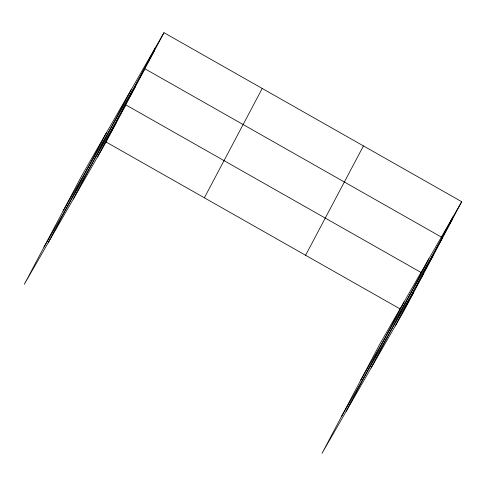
<?xml version="1.0" encoding="UTF-8"?>
<svg xmlns="http://www.w3.org/2000/svg" width="486" height="486" viewBox="0 0 486 486"><rect width="100%" height="100%" fill="white"/><g stroke="black" fill="none" stroke-linecap="round" stroke-linejoin="round"><path stroke-width="0.73" d="M48.466 242.277L106.331 132.933M73.368 198.974L131.232 89.631M97.534 156.948L155.399 47.604M163.976 32.684L82.164 174.96L24.3 284.304L106.112 142.027L163.976 32.684L461.7 201.696L403.836 311.04L322.024 453.317L379.888 343.973L461.7 201.696M204.363 197.802L262.221 88.458M305.591 255.265L363.449 145.922M346.19 411.29L404.054 301.94M371.091 367.987L428.956 258.637M395.258 325.954L453.122 216.61M145.849 65.646L154.427 50.726M63.065 211.046L144.883 68.769L442.606 237.775L360.794 380.052M126.755 101.726L135.333 86.812M43.971 247.131L125.789 104.855L420.888 272.373M107.37 138.358L115.947 123.438M443.572 234.653L452.15 219.733M424.478 270.738L433.056 255.818M341.701 416.138L423.513 273.861M405.099 307.371L413.677 292.451M106.112 142.027L399.905 308.81"/></g></svg>
